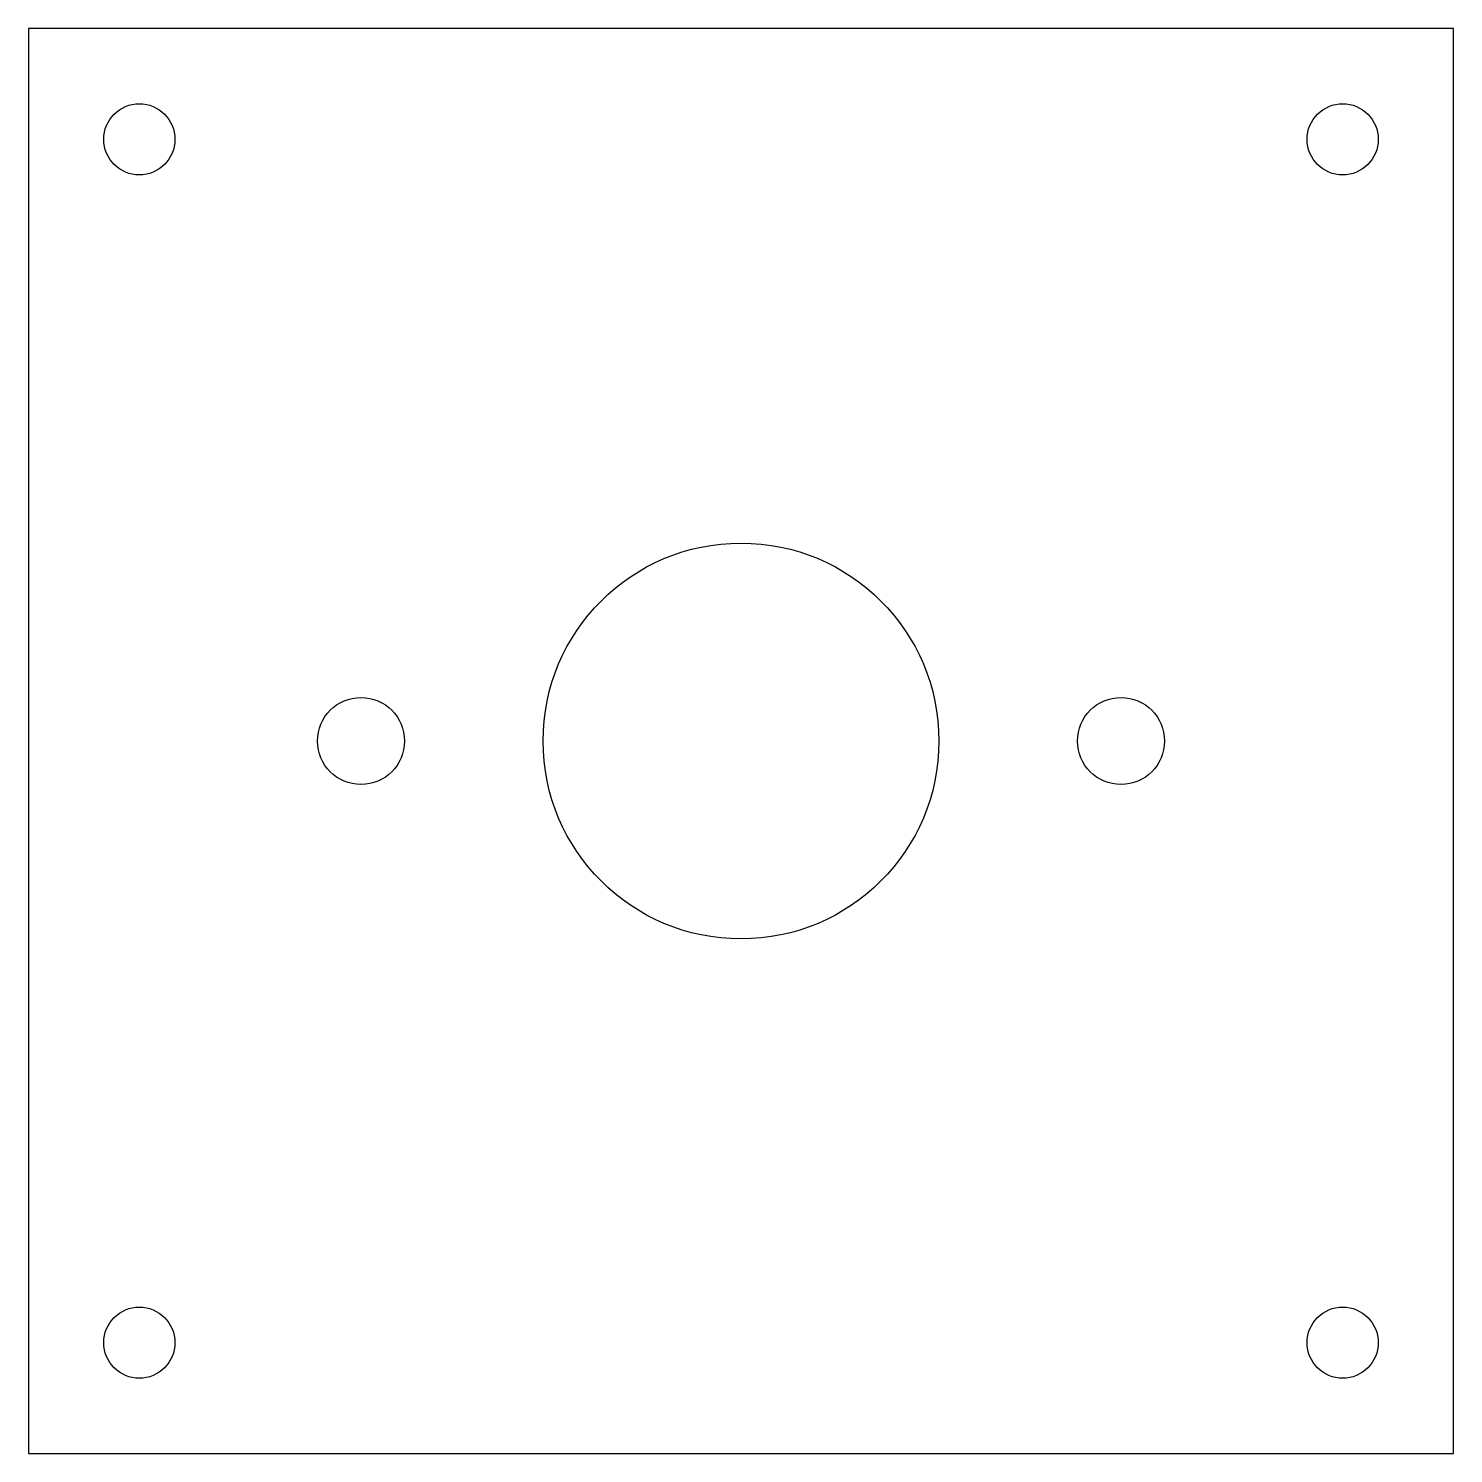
# Model space of a CAD drawing. Header units: millimetres. Extents: x 0 to 90, y 0 to 90.
import ezdxf

# ---------------------------------------------------------------- set-up
doc = ezdxf.new("R2010")
doc.units = ezdxf.units.MM

msp = doc.modelspace()

# ---------------------------------------------------------------- linework, layer by layer
for p, q in [((0, 90), (0, 0)), ((90, 90), (0, 90)), ((90, 0), (90, 90)), ((0, 0), (90, 0))]:
    msp.add_line(p, q)
for centre, radius in [((7, 83), 2.25), ((83, 83), 2.25), ((45, 45), 12.5), ((21, 45), 2.75), ((69, 45), 2.75), ((7, 7), 2.25), ((83, 7), 2.25)]:
    msp.add_circle(centre, radius)

doc.saveas('drawing.dxf')
